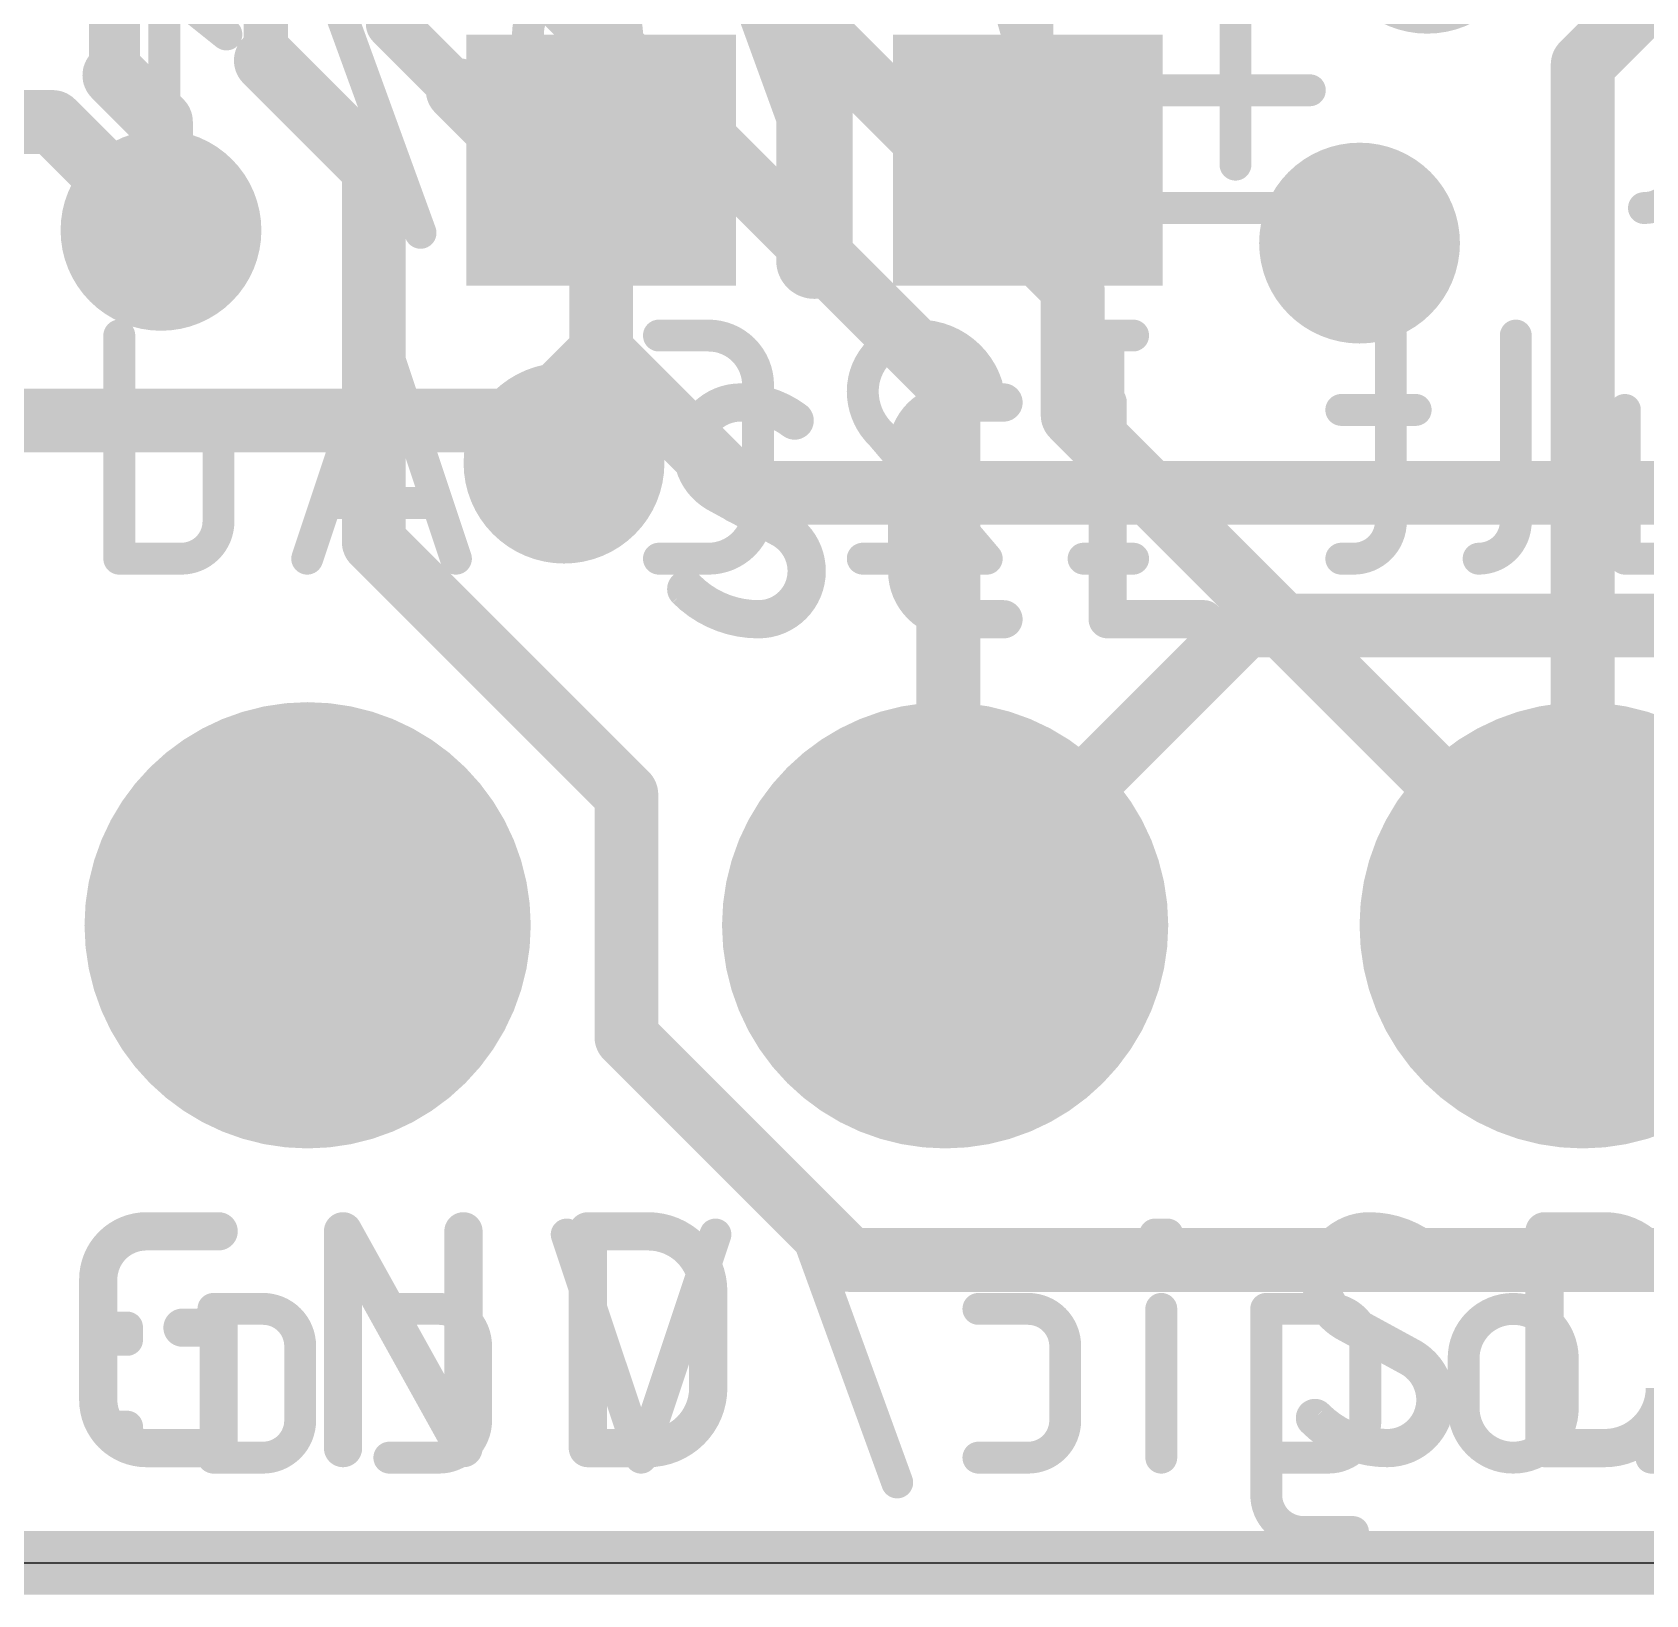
# Model space of a CAD drawing. Extents: x -0.1 to 25.5, y -0.1 to 17.9.
# Drawn here: x 10.33 to 16.76, y -0.13 to 6.1 of the extents above; entities that cross this region are included whole.
import ezdxf

# ---------------------------------------------------------------- set-up
doc = ezdxf.new("R2010")
doc.units = 0
for name, color, linetype in [('1', 12, 'CONTINUOUS'), ('16', 5, 'CONTINUOUS'), ('17', 110, 'CONTINUOUS'), ('18', 110, 'CONTINUOUS'), ('20', 31, 'CONTINUOUS'), ('21', 40, 'CONTINUOUS'), ('22', 6, 'CONTINUOUS')]:
    doc.layers.add(name, color=color, linetype=linetype)

# ---------------------------------------------------------------- blocks, each defined once
blk = doc.blocks.new('RECT')
blk.add_solid([(-0.5, -0.5), (0.5, -0.5), (-0.5, 0.5), (0.5, 0.5)])
blk = doc.blocks.new('ROUNDP')
at = {"const_width": 0.5}
blk.add_lwpolyline([(0, -0.25, 1), (0, 0.25, 1), (0, -0.25)], format="xyb", dxfattribs=at)
blk = doc.blocks.new('ROUNDV')
at = {"const_width": 0.5}
blk.add_lwpolyline([(0, -0.25, 1), (0, 0.25, 1), (0, -0.25)], format="xyb", dxfattribs=at)

msp = doc.modelspace()

# ---------------------------------------------------------------- linework, layer by layer
at = {"layer": '1'}
for points, const_width in [([(10.66, 7.401), (10.66, 5.9262)], 0.2032), ([(11.2635, 7.1915), (11.2635, 5.9851)], 0.1778), ([(11.7635, 6.6915), (11.7635, 6.132)], 0.2032), ([(14.2993, 6.2747), (14.2993, 5.588)], 0.2032), ([(11.7635, 6.132), (12.0278, 5.8677)], 0.2032), ([(11.6935, 5.5551), (11.2635, 5.9851)], 0.254), ([(10.66, 5.9262), (10.8458, 5.7404)], 0.254), ([(12.0278, 5.8677), (12.3075, 5.588)], 0.254), ([(10.8458, 5.7404), (10.8458, 5.3086)], 0.254), ([(11.6935, 5.5551), (11.6935, 4.0672)], 0.254), ([(12.3075, 5.588), (12.5993, 5.588)], 0.254), ([(12.5993, 5.588), (12.5993, 4.826)], 0.254), ([(12.5993, 4.826), (12.4515, 4.6782)], 0.254), ([(13.1621, 4.2632), (12.5993, 4.826)], 0.254), ([(12.4515, 4.6782), (12.4515, 4.3812)], 0.254), ([(17.653, 4.2632), (13.1621, 4.2632)], 0.254), ([(11.6935, 4.0672), (12.7, 3.0607)], 0.254), ([(15.1648, 3.7348), (13.97, 2.54)], 0.254), ([(15.1648, 3.7348), (17.8146, 3.7348)], 0.254), ([(12.7, 3.0607), (12.7, 2.0955)], 0.254), ([(12.7, 2.0955), (13.589, 1.2065)], 0.254), ([(13.589, 1.2065), (17.7165, 1.2065)], 0.254), ([(25.4, 0), (0, 0)], 0.254)]:
    msp.add_lwpolyline(points, dxfattribs=dict(at, const_width=const_width))
for points, const_width in [([(11.7994, 6.1679, 1), (11.7276, 6.0961)], 0.1016), ([(11.7127, 6.132, 1), (11.8143, 6.132)], 0.1016), ([(11.3084, 6.03, 1), (11.2186, 5.9402)], 0.127), ([(10.7049, 5.9711, 1), (10.6151, 5.8813)], 0.127), ([(11.2191, 5.9851, 1), (11.3079, 5.9851)], 0.0889), ([(12.0727, 5.9126, 1), (11.9829, 5.8228)], 0.127), ([(10.6092, 5.9262, 1), (10.7108, 5.9262)], 0.1016), ([(11.9919, 5.8318, 1), (12.0637, 5.9036)], 0.1016), ([(10.9093, 5.7404, 1), (10.7823, 5.7404)], 0.127), ([(10.8009, 5.6955, 1), (10.8907, 5.7853)], 0.127), ([(11.757, 5.5551, 1), (11.63, 5.5551)], 0.127), ([(11.6486, 5.5102, 1), (11.7384, 5.6)], 0.127), ([(12.3075, 5.6515, 1), (12.3075, 5.5245)], 0.127), ([(12.2626, 5.5431, 1), (12.3524, 5.6329)], 0.127), ([(12.6628, 5.588, 1), (12.5358, 5.588)], 0.127), ([(12.5993, 5.5245, 1), (12.5993, 5.6515)], 0.127), ([(14.2485, 5.588, 1), (14.3501, 5.588)], 0.1016), ([(10.7823, 5.3086, 1), (10.9093, 5.3086)], 0.127), ([(12.6442, 4.8709, 1), (12.5544, 4.7811)], 0.127), ([(12.6442, 4.7811, 1), (12.5544, 4.8709)], 0.127), ([(12.5358, 4.826, 1), (12.6628, 4.826)], 0.127), ([(12.515, 4.6782, 1), (12.388, 4.6782)], 0.127), ([(12.4066, 4.7231, 1), (12.4964, 4.6333)], 0.127), ([(12.388, 4.3812, 1), (12.515, 4.3812)], 0.127), ([(13.1621, 4.3267, 1), (13.1621, 4.1997)], 0.127), ([(13.1172, 4.2183, 1), (13.207, 4.3081)], 0.127), ([(11.7384, 4.1121, 1), (11.6486, 4.0223)], 0.127), ([(11.63, 4.0672, 1), (11.757, 4.0672)], 0.127), ([(15.1648, 3.7983, 1), (15.1648, 3.6713)], 0.127), ([(15.2097, 3.6899, 1), (15.1199, 3.7797)], 0.127), ([(12.7635, 3.0607, 1), (12.6365, 3.0607)], 0.127), ([(12.6551, 3.0158, 1), (12.7449, 3.1056)], 0.127), ([(13.9251, 2.5849, 1), (14.0149, 2.4951)], 0.127), ([(12.7449, 2.1404, 1), (12.6551, 2.0506)], 0.127), ([(12.6365, 2.0955, 1), (12.7635, 2.0955)], 0.127), ([(13.589, 1.27, 1), (13.589, 1.143)], 0.127), ([(13.5441, 1.1616, 1), (13.6339, 1.2514)], 0.127)]:
    msp.add_lwpolyline(points, format="xyb", dxfattribs=dict(at, const_width=const_width))
at = {"layer": '16', "const_width": 0.254}
for points in [[(17.7991, 7.2581), (16.51, 5.969)], [(12.8016, 6.7564), (14.478, 5.08)], [(12.4322, 6.2484), (13.9827, 4.6979)], [(16.51, 2.54), (16.51, 5.969)], [(10.414, 5.7404), (4.0905, 5.7404)], [(10.8458, 5.3086), (10.414, 5.7404)], [(14.478, 5.08), (14.478, 4.572)], [(13.9827, 4.6979), (13.9827, 2.54)], [(14.478, 4.572), (16.51, 2.54)], [(12.2821, 4.5506), (9.0384, 4.5506)], [(12.4515, 4.3812), (12.2821, 4.5506)], [(13.97, 2.54), (13.9827, 2.54)], [(25.4, 0), (0, 0)]]:
    msp.add_lwpolyline(points, dxfattribs=at)
at = {"layer": '16', "const_width": 0.127}
for points in [[(16.5735, 5.969, 1), (16.4465, 5.969)], [(16.4651, 6.0139, 1), (16.5549, 5.9241)], [(10.4589, 5.7853, 1), (10.3691, 5.6955)], [(10.414, 5.6769, 1), (10.414, 5.8039)], [(10.8009, 5.2637, 1), (10.8907, 5.3535)], [(14.5415, 5.08, 1), (14.4145, 5.08)], [(14.4331, 5.0351, 1), (14.5229, 5.1249)], [(14.0462, 4.6979, 1), (13.9192, 4.6979)], [(13.9378, 4.653, 1), (14.0276, 4.7428)], [(14.5229, 4.6169, 1), (14.4331, 4.5271)], [(12.327, 4.5955, 1), (12.2372, 4.5057)], [(12.2821, 4.4871, 1), (12.2821, 4.6141)], [(14.4145, 4.572, 1), (14.5415, 4.572)], [(12.4066, 4.3363, 1), (12.4964, 4.4261)], [(13.97, 2.6035, 1), (13.97, 2.4765)], [(13.9827, 2.4765, 1), (13.9827, 2.6035)], [(16.4651, 2.4951, 1), (16.5549, 2.5849)], [(13.9192, 2.54, 1), (14.0462, 2.54)], [(16.4465, 2.54, 1), (16.5735, 2.54)]]:
    msp.add_lwpolyline(points, format="xyb", dxfattribs=at)
at = {"layer": '20'}
msp.add_line((2.54, 0), (22.86, 0), dxfattribs=at)
at = {"layer": '21'}
for points, const_width in [([(13.4493, 5.988), (13.4493, 5.188)], 0.3048), ([(14.0106, 4.6228), (14.2025, 4.6228)], 0.1524), ([(14.6176, 4.6228), (14.6176, 3.7592)], 0.1524), ([(13.8187, 3.9511), (13.8187, 4.4309)], 0.1524), ([(13.3224, 4.119), (13.0585, 4.263)], 0.1524), ([(14.2025, 3.7592), (14.0106, 3.7592)], 0.1524), ([(14.6176, 3.7592), (15.0014, 3.7592)], 0.1524), ([(10.7877, 1.3208), (11.0755, 1.3208)], 0.1524), ([(11.5711, 0.4572), (11.5711, 1.3208)], 0.1524), ([(11.5711, 1.3208), (12.0509, 0.4572)], 0.1524), ([(12.0509, 0.4572), (12.0509, 1.3208)], 0.1524), ([(12.5465, 0.4572), (12.5465, 1.3208)], 0.1524), ([(12.5465, 1.3208), (12.7864, 1.3208)], 0.1524), ([(16.3579, 0.4572), (16.3579, 1.3208)], 0.1524), ([(16.3579, 1.3208), (16.5978, 1.3208)], 0.1524), ([(10.5958, 0.6491), (10.5958, 1.1289)], 0.1524), ([(13.0262, 1.0809), (13.0262, 0.6971)], 0.1524), ([(15.8273, 0.817), (15.5634, 0.961)], 0.1524), ([(10.9316, 0.937), (11.0755, 0.937)], 0.1524), ([(11.0755, 0.937), (11.0755, 0.4572)], 0.1524), ([(11.0755, 0.4572), (10.7877, 0.4572)], 0.1524), ([(12.7864, 0.4572), (12.5465, 0.4572)], 0.1524), ([(16.5978, 0.4572), (16.3579, 0.4572)], 0.1524)]:
    msp.add_lwpolyline(points, dxfattribs=dict(at, const_width=const_width))
for points, const_width in [([(13.5255, 5.988, 1), (13.3731, 5.988)], 0.1524), ([(13.3731, 5.188, 1), (13.5255, 5.188)], 0.1524), ([(13.1545, 4.6228, 0.4142), (12.9626, 4.4309)], 0.1524), ([(13.3704, 4.5508, 0.1623), (13.1545, 4.6228)], 0.1524), ([(13.1545, 4.6609, 1), (13.1545, 4.5847)], 0.0762), ([(13.1545, 4.5847, 1), (13.1545, 4.6609)], 0.0762), ([(14.0106, 4.6228, 0.4142), (13.8187, 4.4309)], 0.1524), ([(14.0106, 4.6609, 1), (14.0106, 4.5847)], 0.0762), ([(14.0106, 4.5847, 1), (14.0106, 4.6609)], 0.0762), ([(14.2025, 4.5847, 1), (14.2025, 4.6609)], 0.0762), ([(14.6557, 4.6228, 1), (14.5795, 4.6228)], 0.0762), ([(13.3475, 4.5204, 1), (13.3933, 4.5813)], 0.0762), ([(12.9626, 4.4309, 0.2656), (13.0585, 4.263)], 0.1524), ([(13.0007, 4.4309, 1), (12.9245, 4.4309)], 0.0762), ([(13.8568, 4.4309, 1), (13.7806, 4.4309)], 0.0762), ([(12.9245, 4.4309, 1), (13.0007, 4.4309)], 0.0762), ([(13.7806, 4.4309, 1), (13.8568, 4.4309)], 0.0762), ([(13.0768, 4.2964, 1), (13.0403, 4.2295)], 0.0762), ([(13.0392, 4.2301, 1), (13.0779, 4.2958)], 0.0762), ([(13.3418, 4.1519, 1), (13.3031, 4.0862)], 0.0762), ([(13.4184, 3.9511, 0.2656), (13.3224, 4.119)], 0.1524), ([(13.3042, 4.0856, 1), (13.3407, 4.1525)], 0.0762), ([(13.2265, 3.7592, 0.4142), (13.4184, 3.9511)], 0.1524), ([(13.4565, 3.9511, 1), (13.3803, 3.9511)], 0.0762), ([(13.3803, 3.9511, 1), (13.4565, 3.9511)], 0.0762), ([(13.8187, 3.9511, 0.4142), (14.0106, 3.7592)], 0.1524), ([(13.8568, 3.9511, 1), (13.7806, 3.9511)], 0.0762), ([(13.7806, 3.9511, 1), (13.8568, 3.9511)], 0.0762), ([(12.9657, 3.906, 1), (12.9115, 3.8523)], 0.0762), ([(12.9386, 3.8791, 0.2), (13.2265, 3.7592)], 0.1524), ([(13.2265, 3.7973, 1), (13.2265, 3.7211)], 0.0762), ([(13.2265, 3.7211, 1), (13.2265, 3.7973)], 0.0762), ([(14.0106, 3.7973, 1), (14.0106, 3.7211)], 0.0762), ([(14.0106, 3.7211, 1), (14.0106, 3.7973)], 0.0762), ([(14.2025, 3.7211, 1), (14.2025, 3.7973)], 0.0762), ([(14.6176, 3.7973, 1), (14.6176, 3.7211)], 0.0762), ([(14.5795, 3.7592, 1), (14.6557, 3.7592)], 0.0762), ([(15.0014, 3.7211, 1), (15.0014, 3.7973)], 0.0762), ([(10.7877, 1.3208, 0.4142), (10.5958, 1.1289)], 0.1524), ([(10.7877, 1.3589, 1), (10.7877, 1.2827)], 0.0762), ([(10.7877, 1.2827, 1), (10.7877, 1.3589)], 0.0762), ([(11.0755, 1.2827, 1), (11.0755, 1.3589)], 0.0762), ([(11.6092, 1.3208, 1), (11.533, 1.3208)], 0.0762), ([(11.6044, 1.3393, 1), (11.5378, 1.3023)], 0.0762), ([(12.089, 1.3208, 1), (12.0128, 1.3208)], 0.0762), ([(12.5846, 1.3208, 1), (12.5084, 1.3208)], 0.0762), ([(12.5465, 1.3589, 1), (12.5465, 1.2827)], 0.0762), ([(13.0262, 1.0809, 0.4142), (12.7864, 1.3208)], 0.1524), ([(12.7864, 1.3589, 1), (12.7864, 1.2827)], 0.0762), ([(12.7864, 1.2827, 1), (12.7864, 1.3589)], 0.0762), ([(15.6594, 1.3208, 0.4142), (15.4675, 1.1289)], 0.1524), ([(15.8753, 1.2488, 0.1623), (15.6594, 1.3208)], 0.1524), ([(15.6594, 1.3589, 1), (15.6594, 1.2827)], 0.0762), ([(15.6594, 1.2827, 1), (15.6594, 1.3589)], 0.0762), ([(16.396, 1.3208, 1), (16.3198, 1.3208)], 0.0762), ([(16.3579, 1.3589, 1), (16.3579, 1.2827)], 0.0762), ([(16.8377, 1.0809, 0.4142), (16.5978, 1.3208)], 0.1524), ([(16.5978, 1.3589, 1), (16.5978, 1.2827)], 0.0762), ([(16.5978, 1.2827, 1), (16.5978, 1.3589)], 0.0762), ([(15.8524, 1.2184, 1), (15.8981, 1.2793)], 0.0762), ([(10.6339, 1.1289, 1), (10.5577, 1.1289)], 0.0762), ([(10.5577, 1.1289, 1), (10.6339, 1.1289)], 0.0762), ([(13.0643, 1.0809, 1), (12.9881, 1.0809)], 0.0762), ([(15.4675, 1.1289, 0.2656), (15.5634, 0.961)], 0.1524), ([(15.5056, 1.1289, 1), (15.4294, 1.1289)], 0.0762), ([(15.4294, 1.1289, 1), (15.5056, 1.1289)], 0.0762), ([(12.9881, 1.0809, 1), (13.0643, 1.0809)], 0.0762), ([(15.5817, 0.9944, 1), (15.5452, 0.9275)], 0.0762), ([(15.5441, 0.9281, 1), (15.5828, 0.9938)], 0.0762), ([(10.9316, 0.9751, 1), (10.9316, 0.8989)], 0.0762), ([(11.1136, 0.937, 1), (11.0374, 0.937)], 0.0762), ([(11.0755, 0.8989, 1), (11.0755, 0.9751)], 0.0762), ([(15.8467, 0.8499, 1), (15.808, 0.7842)], 0.0762), ([(15.9233, 0.6491, 0.2656), (15.8273, 0.817)], 0.1524), ([(15.8091, 0.7836, 1), (15.8456, 0.8505)], 0.0762), ([(12.7864, 0.4572, 0.4142), (13.0262, 0.6971)], 0.1524), ([(13.0643, 0.6971, 1), (12.9881, 0.6971)], 0.0762), ([(16.5978, 0.4572, 0.4142), (16.8377, 0.6971)], 0.1524), ([(10.5958, 0.6491, 0.4142), (10.7877, 0.4572)], 0.1524), ([(10.6339, 0.6491, 1), (10.5577, 0.6491)], 0.0762), ([(12.9881, 0.6971, 1), (13.0643, 0.6971)], 0.0762), ([(15.7314, 0.4572, 0.4142), (15.9233, 0.6491)], 0.1524), ([(15.9614, 0.6491, 1), (15.8852, 0.6491)], 0.0762), ([(10.5577, 0.6491, 1), (10.6339, 0.6491)], 0.0762), ([(15.4705, 0.604, 1), (15.4164, 0.5503)], 0.0762), ([(15.4435, 0.5771, 0.2), (15.7314, 0.4572)], 0.1524), ([(15.8852, 0.6491, 1), (15.9614, 0.6491)], 0.0762), ([(10.7877, 0.4953, 1), (10.7877, 0.4191)], 0.0762), ([(10.7877, 0.4191, 1), (10.7877, 0.4953)], 0.0762), ([(11.0755, 0.4191, 1), (11.0755, 0.4953)], 0.0762), ([(12.5465, 0.4953, 1), (12.5465, 0.4191)], 0.0762), ([(12.7864, 0.4953, 1), (12.7864, 0.4191)], 0.0762), ([(12.7864, 0.4191, 1), (12.7864, 0.4953)], 0.0762), ([(15.7314, 0.4953, 1), (15.7314, 0.4191)], 0.0762), ([(15.7314, 0.4191, 1), (15.7314, 0.4953)], 0.0762), ([(16.3579, 0.4953, 1), (16.3579, 0.4191)], 0.0762), ([(16.5978, 0.4953, 1), (16.5978, 0.4191)], 0.0762), ([(16.5978, 0.4191, 1), (16.5978, 0.4953)], 0.0762), ([(11.0374, 0.4572, 1), (11.1136, 0.4572)], 0.0762), ([(11.533, 0.4572, 1), (11.6092, 0.4572)], 0.0762), ([(12.0128, 0.4572, 1), (12.089, 0.4572)], 0.0762), ([(12.0176, 0.4387, 1), (12.0842, 0.4757)], 0.0762), ([(12.5084, 0.4572, 1), (12.5846, 0.4572)], 0.0762), ([(16.3198, 0.4572, 1), (16.396, 0.4572)], 0.0762)]:
    msp.add_lwpolyline(points, format="xyb", dxfattribs=dict(at, const_width=const_width))
at = {"layer": '22', "const_width": 0.127}
for points in [[(11.88, 5.2987), (11.4848, 6.3853)], [(13.5259, 5.2987), (13.1308, 6.3853)], [(11.1064, 6.0889), (10.8594, 6.2865)], [(10.8594, 6.2865), (10.8594, 5.3975)], [(14.2007, 6.2865), (14.3982, 5.5951)], [(15.1266, 5.5704), (15.1266, 6.163)], [(15.423, 5.8667), (14.8303, 5.8667)], [(14.0525, 5.7926), (14.0525, 5.3975)], [(14.3982, 5.5951), (13.9043, 5.5951)], [(11.1064, 5.3975), (10.6125, 5.3975)], [(15.423, 5.3975), (14.8303, 5.3975)], [(10.6797, 4.8895), (10.6797, 4.0005)], [(11.7247, 4.8895), (11.4283, 4.0005)], [(12.021, 4.0005), (11.7247, 4.8895)], [(13.0271, 4.8895), (12.8296, 4.8895)], [(14.719, 4.8895), (14.5215, 4.8895)], [(14.6202, 4.8895), (14.6202, 4.0005)], [(15.7459, 4.8895), (15.7459, 4.1487)], [(16.2436, 4.8895), (16.2436, 4.1487)], [(13.2247, 4.1981), (13.2247, 4.6919)], [(10.9266, 4.5932), (10.6797, 4.5932)], [(15.8447, 4.5932), (15.5483, 4.5932)], [(16.6782, 4.0005), (16.6782, 4.5932)], [(11.0748, 4.1487), (11.0748, 4.445)], [(13.7159, 4.4944), (14.1357, 4.0005)], [(11.5024, 4.2228), (11.9469, 4.2228)], [(10.6797, 4.0005), (10.9266, 4.0005)], [(12.8296, 4.0005), (13.0271, 4.0005)], [(14.1357, 4.0005), (13.6418, 4.0005)], [(14.719, 4.0005), (14.5215, 4.0005)], [(15.5977, 4.0005), (15.5483, 4.0005)], [(16.9251, 4.0005), (16.6782, 4.0005)], [(13.7791, 0.3203), (13.384, 1.4069)], [(12.7586, 0.4191), (12.4622, 1.3081)], [(13.0549, 1.3081), (12.7586, 0.4191)], [(14.8559, 1.3081), (14.8065, 1.3081)], [(14.8065, 1.3081), (14.8065, 1.2587)], [(14.8559, 1.2587), (14.8559, 1.3081)], [(14.8065, 1.2587), (14.8559, 1.2587)], [(11.2521, 1.0118), (11.0546, 1.0118)], [(11.9531, 1.0118), (11.7556, 1.0118)], [(14.3001, 1.0118), (14.1025, 1.0118)], [(14.8312, 0.4191), (14.8312, 1.0118)], [(15.4962, 1.0118), (15.2493, 1.0118)], [(15.2493, 1.0118), (15.2493, 0.2709)], [(10.7106, 0.9377), (10.6612, 0.9377)], [(10.6612, 0.9377), (10.6612, 0.8883)], [(10.7106, 0.8883), (10.7106, 0.9377)], [(10.6612, 0.8883), (10.7106, 0.8883)], [(11.4003, 0.5673), (11.4003, 0.8636)], [(12.1013, 0.5673), (12.1013, 0.8636)], [(14.4483, 0.5673), (14.4483, 0.8636)], [(15.6444, 0.5673), (15.6444, 0.8636)], [(16.0357, 0.8142), (16.0357, 0.6167)], [(16.4308, 0.6167), (16.4308, 0.8142)], [(10.7106, 0.5426), (10.6612, 0.5426)], [(10.6612, 0.5426), (10.6612, 0.4932)], [(10.7106, 0.4932), (10.7106, 0.5426)], [(10.6612, 0.4932), (10.7106, 0.4932)], [(11.0546, 0.4191), (11.2521, 0.4191)], [(11.7556, 0.4191), (11.9531, 0.4191)], [(14.1025, 0.4191), (14.3001, 0.4191)], [(15.2493, 0.4191), (15.4962, 0.4191)], [(17.1789, 0.4191), (16.7838, 0.4191)], [(15.3974, 0.1228), (15.595, 0.1228)]]:
    msp.add_lwpolyline(points, dxfattribs=at)
at = {"layer": '22'}
for points, const_width in [([(12.7029, 6.0889, 1), (12.3078, 6.0889)], 0.127), ([(11.0866, 6.0642, 1), (11.1262, 6.1137)], 0.0635), ([(12.3078, 6.0889, 1), (12.7029, 6.0889)], 0.127), ([(12.3396, 6.0889, 1), (12.2761, 6.0889)], 0.0635), ([(12.2761, 6.0889, 1), (12.3396, 6.0889)], 0.0635), ([(12.7347, 6.0889, 1), (12.6712, 6.0889)], 0.0635), ([(12.6712, 6.0889, 1), (12.7347, 6.0889)], 0.0635), ([(12.7523, 5.6444, 1), (12.2584, 5.6444)], 0.127), ([(14.8303, 5.8984, 1), (14.8303, 5.8349)], 0.0635), ([(15.423, 5.8349, 1), (15.423, 5.8984)], 0.0635), ([(14.0843, 5.7926, 1), (14.0207, 5.7926)], 0.0635), ([(12.2584, 5.6444, 1), (12.7523, 5.6444)], 0.127), ([(12.2902, 5.6444, 1), (12.2267, 5.6444)], 0.0635), ([(12.2267, 5.6444, 1), (12.2902, 5.6444)], 0.0635), ([(12.7841, 5.6444, 1), (12.7206, 5.6444)], 0.0635), ([(12.7206, 5.6444, 1), (12.7841, 5.6444)], 0.0635), ([(13.9043, 5.6268, 1), (13.9043, 5.5633)], 0.0635), ([(14.3982, 5.5633, 1), (14.3982, 5.6268)], 0.0635), ([(14.3677, 5.5863, 1), (14.4288, 5.6038)], 0.0635), ([(15.0949, 5.5704, 1), (15.1584, 5.5704)], 0.0635), ([(16.7542, 5.3975, 0.4142), (16.9024, 5.5457)], 0.127), ([(10.6125, 5.4292, 1), (10.6125, 5.3658)], 0.0635), ([(10.8277, 5.3975, 1), (10.8912, 5.3975)], 0.0635), ([(11.1064, 5.3658, 1), (11.1064, 5.4292)], 0.0635), ([(14.0207, 5.3975, 1), (14.0843, 5.3975)], 0.0635), ([(14.8303, 5.4292, 1), (14.8303, 5.3658)], 0.0635), ([(15.423, 5.3658, 1), (15.423, 5.4292)], 0.0635), ([(16.7542, 5.4292, 1), (16.7542, 5.3657)], 0.0635), ([(11.8501, 5.2879, 1), (11.9098, 5.3096)], 0.0635), ([(13.496, 5.2879, 1), (13.5557, 5.3096)], 0.0635), ([(10.7115, 4.8895, 1), (10.6479, 4.8895)], 0.0635), ([(11.7548, 4.8995, 1), (11.6945, 4.8795)], 0.0635), ([(11.7548, 4.8795, 1), (11.6945, 4.8995)], 0.0635), ([(12.8296, 4.9212, 1), (12.8296, 4.8578)], 0.0635), ([(13.2247, 4.6919, 0.4142), (13.0271, 4.8895)], 0.127), ([(13.0271, 4.9213, 1), (13.0271, 4.8578)], 0.0635), ([(13.0271, 4.8578, 1), (13.0271, 4.9212)], 0.0635), ([(13.864, 4.8895, 0.4142), (13.6418, 4.6673)], 0.127), ([(14.1357, 4.6919, 0.3252), (13.864, 4.8895)], 0.127), ([(13.864, 4.9212, 1), (13.864, 4.8578)], 0.0635), ([(13.864, 4.8578, 1), (13.864, 4.9212)], 0.0635), ([(14.5215, 4.9212, 1), (14.5215, 4.8578)], 0.0635), ([(14.652, 4.8895, 1), (14.5885, 4.8895)], 0.0635), ([(14.719, 4.8578, 1), (14.719, 4.9212)], 0.0635), ([(15.7776, 4.8895, 1), (15.7141, 4.8895)], 0.0635), ([(16.2753, 4.8895, 1), (16.2118, 4.8895)], 0.0635), ([(13.2564, 4.6919, 1), (13.1929, 4.6919)], 0.0635), ([(13.1929, 4.6919, 1), (13.2564, 4.6919)], 0.0635), ([(13.6735, 4.6672, 1), (13.61, 4.6673)], 0.0635), ([(13.61, 4.6673, 1), (13.6735, 4.6673)], 0.0635), ([(13.6418, 4.6673, 0.2053), (13.7159, 4.4944)], 0.127), ([(14.1055, 4.6822, 1), (14.1659, 4.7017)], 0.0635), ([(10.6797, 4.6249, 1), (10.6797, 4.5614)], 0.0635), ([(11.0748, 4.445, 0.4142), (10.9266, 4.5932)], 0.127), ([(10.9266, 4.6249, 1), (10.9266, 4.5614)], 0.0635), ([(10.9266, 4.5614, 1), (10.9266, 4.6249)], 0.0635), ([(15.5483, 4.6249, 1), (15.5483, 4.5614)], 0.0635), ([(15.8447, 4.5614, 1), (15.8447, 4.6249)], 0.0635), ([(16.7099, 4.5932, 1), (16.6464, 4.5932)], 0.0635), ([(11.1066, 4.445, 1), (11.0431, 4.445)], 0.0635), ([(13.7401, 4.515, 1), (13.6917, 4.4738)], 0.0635), ([(13.694, 4.4714, 1), (13.7378, 4.5174)], 0.0635), ([(11.0431, 4.445, 1), (11.1066, 4.445)], 0.0635), ([(11.5024, 4.2545, 1), (11.5024, 4.191)], 0.0635), ([(11.9469, 4.191, 1), (11.9469, 4.2545)], 0.0635), ([(13.0271, 4.0005, 0.4142), (13.2247, 4.1981)], 0.127), ([(13.2564, 4.1981, 1), (13.1929, 4.1981)], 0.0635), ([(10.9266, 4.0005, 0.4142), (11.0748, 4.1487)], 0.127), ([(11.1066, 4.1487, 1), (11.0431, 4.1487)], 0.0635), ([(11.0431, 4.1487, 1), (11.1066, 4.1487)], 0.0635), ([(13.1929, 4.1981, 1), (13.2564, 4.1981)], 0.0635), ([(15.5977, 4.0005, 0.4142), (15.7459, 4.1487)], 0.127), ([(15.7776, 4.1487, 1), (15.7141, 4.1487)], 0.0635), ([(15.7141, 4.1487, 1), (15.7776, 4.1487)], 0.0635), ([(16.0954, 4.0005, 0.4142), (16.2436, 4.1487)], 0.127), ([(16.2753, 4.1487, 1), (16.2118, 4.1487)], 0.0635), ([(16.2118, 4.1487, 1), (16.2753, 4.1487)], 0.0635), ([(10.6797, 4.0323, 1), (10.6797, 3.9688)], 0.0635), ([(10.9266, 4.0323, 1), (10.9266, 3.9688)], 0.0635), ([(10.9266, 3.9688, 1), (10.9266, 4.0323)], 0.0635), ([(12.8296, 4.0323, 1), (12.8296, 3.9688)], 0.0635), ([(13.0271, 4.0323, 1), (13.0271, 3.9688)], 0.0635), ([(13.0271, 3.9688, 1), (13.0271, 4.0323)], 0.0635), ([(13.6418, 4.0323, 1), (13.6418, 3.9688)], 0.0635), ([(14.1115, 3.9799, 1), (14.1599, 4.0211)], 0.0635), ([(14.1357, 3.9688, 1), (14.1357, 4.0323)], 0.0635), ([(14.5215, 4.0323, 1), (14.5215, 3.9688)], 0.0635), ([(14.719, 3.9688, 1), (14.719, 4.0323)], 0.0635), ([(15.5483, 4.0323, 1), (15.5483, 3.9688)], 0.0635), ([(15.5977, 4.0322, 1), (15.5977, 3.9688)], 0.0635), ([(15.5977, 3.9688, 1), (15.5977, 4.0323)], 0.0635), ([(16.0954, 4.0322, 1), (16.0954, 3.9687)], 0.0635), ([(16.6782, 4.0323, 1), (16.6782, 3.9688)], 0.0635), ([(10.6479, 4.0005, 1), (10.7115, 4.0005)], 0.0635), ([(11.3982, 4.0105, 1), (11.4584, 3.9905)], 0.0635), ([(11.9909, 3.9905, 1), (12.0511, 4.0105)], 0.0635), ([(14.5885, 4.0005, 1), (14.652, 4.0005)], 0.0635), ([(16.6464, 4.0005, 1), (16.7099, 4.0005)], 0.0635), ([(13.4138, 1.4177, 1), (13.3541, 1.396)], 0.0635), ([(12.4923, 1.3181, 1), (12.4321, 1.2981)], 0.0635), ([(13.085, 1.2981, 1), (13.0248, 1.3181)], 0.0635), ([(14.8382, 1.3081, 1), (14.7747, 1.3081)], 0.0635), ([(14.8065, 1.3398, 1), (14.8065, 1.2764)], 0.0635), ([(14.8876, 1.3081, 1), (14.8241, 1.3081)], 0.0635), ([(14.8559, 1.2764, 1), (14.8559, 1.3398)], 0.0635), ([(14.7747, 1.2587, 1), (14.8382, 1.2587)], 0.0635), ([(14.8065, 1.2905, 1), (14.8065, 1.227)], 0.0635), ([(14.8241, 1.2587, 1), (14.8876, 1.2587)], 0.0635), ([(14.8559, 1.227, 1), (14.8559, 1.2905)], 0.0635), ([(11.0546, 1.0435, 1), (11.0546, 0.98)], 0.0635), ([(11.4003, 0.8636, 0.4142), (11.2521, 1.0118)], 0.127), ([(11.2521, 1.0435, 1), (11.2521, 0.98)], 0.0635), ([(11.2521, 0.98, 1), (11.2521, 1.0435)], 0.0635), ([(11.7556, 1.0435, 1), (11.7556, 0.98)], 0.0635), ([(12.1013, 0.8636, 0.4142), (11.9531, 1.0118)], 0.127), ([(11.9531, 1.0435, 1), (11.9531, 0.98)], 0.0635), ([(11.9531, 0.98, 1), (11.9531, 1.0435)], 0.0635), ([(14.1025, 1.0435, 1), (14.1025, 0.98)], 0.0635), ([(14.4483, 0.8636, 0.4142), (14.3001, 1.0118)], 0.127), ([(14.3001, 1.0435, 1), (14.3001, 0.98)], 0.0635), ([(14.3001, 0.98, 1), (14.3001, 1.0435)], 0.0635), ([(14.8629, 1.0118, 1), (14.7994, 1.0118)], 0.0635), ([(15.281, 1.0118, 1), (15.2175, 1.0118)], 0.0635), ([(15.2493, 1.0435, 1), (15.2493, 0.98)], 0.0635), ([(15.6444, 0.8636, 0.4142), (15.4962, 1.0118)], 0.127), ([(15.4962, 1.0435, 1), (15.4962, 0.98)], 0.0635), ([(15.4962, 0.98, 1), (15.4962, 1.0435)], 0.0635), ([(16.4308, 0.8142, 1), (16.0357, 0.8142)], 0.127), ([(10.693, 0.9377, 1), (10.6295, 0.9377)], 0.0635), ([(10.6612, 0.9694, 1), (10.6612, 0.9059)], 0.0635), ([(10.7424, 0.9377, 1), (10.6789, 0.9377)], 0.0635), ([(10.7106, 0.9059, 1), (10.7106, 0.9694)], 0.0635), ([(10.6612, 0.92, 1), (10.6612, 0.8565)], 0.0635), ([(10.6295, 0.8883, 1), (10.693, 0.8883)], 0.0635), ([(10.6789, 0.8883, 1), (10.7424, 0.8883)], 0.0635), ([(10.7106, 0.8565, 1), (10.7106, 0.92)], 0.0635), ([(11.432, 0.8636, 1), (11.3685, 0.8636)], 0.0635), ([(12.1331, 0.8636, 1), (12.0696, 0.8636)], 0.0635), ([(14.48, 0.8636, 1), (14.4165, 0.8636)], 0.0635), ([(15.6761, 0.8636, 1), (15.6126, 0.8636)], 0.0635), ([(11.3685, 0.8636, 1), (11.432, 0.8636)], 0.0635), ([(12.0696, 0.8636, 1), (12.1331, 0.8636)], 0.0635), ([(14.4165, 0.8636, 1), (14.48, 0.8636)], 0.0635), ([(15.6126, 0.8636, 1), (15.6761, 0.8636)], 0.0635), ([(16.0039, 0.8142, 1), (16.0674, 0.8142)], 0.0635), ([(16.0675, 0.8142, 1), (16.004, 0.8142)], 0.0635), ([(16.4626, 0.8142, 1), (16.3991, 0.8142)], 0.0635), ([(16.3991, 0.8142, 1), (16.4626, 0.8142)], 0.0635), ([(16.0357, 0.6167, 1), (16.4308, 0.6167)], 0.127), ([(16.0675, 0.6167, 1), (16.004, 0.6167)], 0.0635), ([(16.004, 0.6167, 1), (16.0675, 0.6167)], 0.0635), ([(16.4626, 0.6167, 1), (16.3991, 0.6167)], 0.0635), ([(16.3991, 0.6167, 1), (16.4626, 0.6167)], 0.0635), ([(10.693, 0.5426, 1), (10.6295, 0.5426)], 0.0635), ([(10.6612, 0.5743, 1), (10.6612, 0.5108)], 0.0635), ([(10.7424, 0.5426, 1), (10.6789, 0.5426)], 0.0635), ([(10.7106, 0.5108, 1), (10.7106, 0.5743)], 0.0635), ([(11.2521, 0.4191, 0.4142), (11.4003, 0.5673)], 0.127), ([(11.432, 0.5673, 1), (11.3685, 0.5673)], 0.0635), ([(11.3685, 0.5673, 1), (11.432, 0.5673)], 0.0635), ([(11.9531, 0.4191, 0.4142), (12.1013, 0.5673)], 0.127), ([(12.1331, 0.5673, 1), (12.0696, 0.5673)], 0.0635), ([(12.0696, 0.5673, 1), (12.1331, 0.5673)], 0.0635), ([(14.3001, 0.4191, 0.4142), (14.4483, 0.5673)], 0.127), ([(14.48, 0.5673, 1), (14.4165, 0.5673)], 0.0635), ([(14.4165, 0.5673, 1), (14.48, 0.5673)], 0.0635), ([(15.4962, 0.4191, 0.4142), (15.6444, 0.5673)], 0.127), ([(15.6761, 0.5673, 1), (15.6126, 0.5673)], 0.0635), ([(15.6126, 0.5673, 1), (15.6761, 0.5673)], 0.0635), ([(10.6612, 0.5249, 1), (10.6612, 0.4614)], 0.0635), ([(10.6295, 0.4932, 1), (10.693, 0.4932)], 0.0635), ([(10.6789, 0.4932, 1), (10.7424, 0.4932)], 0.0635), ([(10.7106, 0.4614, 1), (10.7106, 0.5249)], 0.0635), ([(11.0546, 0.4509, 1), (11.0546, 0.3874)], 0.0635), ([(11.2521, 0.4509, 1), (11.2521, 0.3874)], 0.0635), ([(11.2521, 0.3874, 1), (11.2521, 0.4509)], 0.0635), ([(11.7556, 0.4509, 1), (11.7556, 0.3874)], 0.0635), ([(11.9531, 0.4509, 1), (11.9531, 0.3874)], 0.0635), ([(11.9531, 0.3874, 1), (11.9531, 0.4509)], 0.0635), ([(12.7284, 0.4291, 1), (12.7887, 0.4091)], 0.0635), ([(12.7284, 0.4091, 1), (12.7887, 0.4291)], 0.0635), ([(14.1025, 0.4509, 1), (14.1025, 0.3874)], 0.0635), ([(14.3001, 0.4509, 1), (14.3001, 0.3874)], 0.0635), ([(14.3001, 0.3874, 1), (14.3001, 0.4509)], 0.0635), ([(14.7994, 0.4191, 1), (14.8629, 0.4191)], 0.0635), ([(15.2493, 0.4509, 1), (15.2493, 0.3874)], 0.0635), ([(15.4962, 0.4509, 1), (15.4962, 0.3874)], 0.0635), ([(15.4962, 0.3874, 1), (15.4962, 0.4509)], 0.0635), ([(16.7838, 0.4509, 1), (16.7838, 0.3874)], 0.0635), ([(13.7492, 0.3095, 1), (13.8089, 0.3312)], 0.0635), ([(15.281, 0.2709, 1), (15.2175, 0.2709)], 0.0635), ([(15.2493, 0.2709, 0.4142), (15.3974, 0.1228)], 0.127), ([(15.2175, 0.2709, 1), (15.281, 0.2709)], 0.0635), ([(15.3974, 0.1545, 1), (15.3974, 0.091)], 0.0635), ([(15.3974, 0.091, 1), (15.3974, 0.1545)], 0.0635), ([(15.595, 0.091, 1), (15.595, 0.1545)], 0.0635)]:
    msp.add_lwpolyline(points, format="xyb", dxfattribs=dict(at, const_width=const_width))

# ---------------------------------------------------------------- block references
at = {"layer": '1', "xscale": 1.075}
for p in [(12.5993, 5.588), (14.2993, 5.588)]:
    msp.add_blockref('RECT', p, dxfattribs=at)
at = {"layer": '17', "xscale": 1.778, "yscale": 1.778, "rotation": 90}
for p in [(11.43, 2.54), (11.43, 2.54), (13.97, 2.54), (13.97, 2.54), (16.51, 2.54), (16.51, 2.54)]:
    msp.add_blockref('ROUNDP', p, dxfattribs=at)
at = {"layer": '18', "xscale": 0.8001, "yscale": 0.8001}
for p in [(15.8903, 6.4923), (15.8903, 6.4923), (10.8458, 5.3086), (10.8458, 5.3086), (15.621, 5.2578), (15.621, 5.2578), (12.4515, 4.3812), (12.4515, 4.3812)]:
    msp.add_blockref('ROUNDV', p, dxfattribs=at)

doc.saveas('drawing.dxf')
